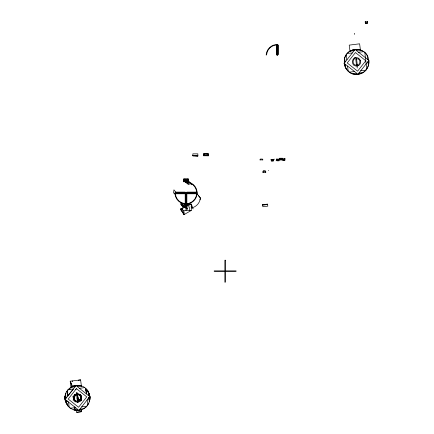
<?xml version="1.0" encoding="UTF-8"?>
<svg xmlns="http://www.w3.org/2000/svg" width="434" height="434" viewBox="0 0 434 434"><rect width="100%" height="100%" fill="white"/><g stroke="black" fill="none" stroke-linecap="round" stroke-linejoin="round"><path stroke-width="0.65" d="M278.107 45.158L278.102 54.755L278.102 44.946M88.541 394.642L88.617 392.287C81.825 378.302 60.369 387.958 65.746 402.172M75.06 395.542L75.109 395.135M67.482 392.862L67.628 390.312L68.344 389.499L73.308 389.038L76.042 385.582L80.214 385.772L81.717 386.211L81.576 386.602M174.956 192.528L175.021 194.334A11.1 11.1 0 0 0 185.334 204.018L189.457 203.497A11.1 11.1 0 0 0 197.041 194.334L197.041 191.551A11.1 11.1 0 0 0 186.728 181.868L185.199 181.884L185.199 182.307M266.199 55.167L266.264 54.196A11.1 11.1 0 0 1 273.843 45.033L276.854 44.512L276.854 55.167M266.644 54.755L266.677 54.245A10.682 10.682 0 0 1 273.973 45.429L276.442 44.946L276.442 54.755M75.847 400.897L74.686 399.817L74.209 395.363L73.438 396.877L73.568 399.432L74.409 400.804L76.162 401.938L78.391 402.074L77.512 394.593C80.567 394.533 81.473 398.352 80.952 400.696L80.729 397.783M73.324 397.539L73.796 399.947L73.037 400.056M80.952 400.696L81.69 397.994L81.191 395.971L79.313 394.18L77.03 393.795L77.507 397.956L76.856 392.493L77.04 393.795L76.899 392.786M81.673 409.696L78.945 410.336L65.111 399.41L65.165 396.009L65.366 397.278M81.679 406.886L86.778 406.273L88.954 402.915L89.865 399.475L88.905 397.739L89.881 396.508L89.241 393.725L87.814 390.936L88.075 392.168M87.739 405.058L87.142 399.969L88.905 397.739L89.827 399.909C90.695 396.915 88.276 393.112 89.247 393.752M74.122 395.461L75.738 394.148L75.082 395.238L75.407 396.117M80.198 394.75L80.594 397.593L80.198 394.75L79.775 394.435L79.59 395.325M182.714 204.886L182.172 203.709L180.783 203.709L180.712 204.24L182.356 206.296M88.422 403.067L88.243 404.309L86.328 406.783L83.854 408.703L81.239 409.853M191.389 207.962L192.739 207.615A11.1 11.1 0 0 0 200.058 199.824L200.356 197.893L197.074 193.776L186.864 193.776L186.864 204.002L187.683 205.032M200.058 199.824L200.356 197.893L198.3 195.604M352.75 49.975C337.549 54.169 344.466 79.552 360.687 73.606M75.071 395.434L75.131 395.027M80.751 398.83L78.733 401.971L80.529 400.859L81.549 399.041L81.191 395.971L80.578 395.114L80.686 397.392M66.033 393.003L65.507 394.479L65.642 395.727M89.485 401.439L89.377 401.732L88.905 397.739L89.485 401.439L89.013 398.634M359.992 73.856C370.603 71.36 372.068 55.178 362.168 50.745A12.488 12.488 0 0 0 360.73 50.116L358.961 49.644M65.507 394.479L65.61 394.186L66.082 398.184M180.783 209.356L182.714 209.302M75.738 394.148L74.849 394.701C74.919 396.595 73.379 398.613 74.409 400.804L74.789 401.168M74.784 395.954L74.371 396.692L74.751 399.915M80.621 399.231L80.306 399.806M358.142 65.588L357.746 65.881L358.24 65.453A2.609 2.609 0 0 0 358.847 64.303L359.444 63.521A3.374 3.374 0 0 0 359.878 61.899L359.65 60.657A3.374 3.374 0 0 0 358.674 59.284L356.526 58.503L357.404 65.979L355.685 65.984A4.188 4.188 0 0 1 354.236 65.388L353.916 65.165M81.424 410.027L81.755 409.202L81.391 409.761L81.63 411.676L76.677 412.3L76.438 410.39L73.27 409.707L70.482 408.286L68.143 406.229L66.375 403.631L65.067 399.139M66.744 391.609L67.628 390.312L67.845 395.954L73.308 389.038L65.111 399.41L65.165 396.009L65.339 397.864M75.711 389.531L76.427 388.642L86.784 396.871L78.587 407.255L68.203 399.047L76.389 388.658M74.621 406.94L75.511 407.624L70.416 408.237L69.771 407.738M75.494 407.629L74.599 408.736L75.511 407.624M354.486 71.539L349.43 72.147M74.773 410.141L78.945 410.336L89.881 396.508L89.925 396.779L76.042 385.582L75.104 386.77L71.133 387.215L70.487 387.654M355.055 49.492L344.119 63.321L357.958 74.247L368.889 60.418L355.055 49.492L354.111 50.68L349.988 51.234L349.218 45.12L359.623 43.812L360.41 50.029L357.676 49.438L355.424 49.454M353.471 58.97L352.847 59.816A4.188 4.188 0 0 0 352.359 61.313L352.809 63.858A4.188 4.188 0 0 0 353.808 65.073M358.788 58.357A4.188 4.188 0 0 0 357.334 57.765L355.609 57.755L356.488 65.236C354.676 65.279 353.086 63.635 353.135 61.84A3.374 3.374 0 0 1 353.558 60.212L354.073 59.366A1.752 1.752 0 0 1 354.757 58.047A4.188 4.188 0 0 0 353.488 58.975M80.865 397.989L80.865 400.457L80.138 401.217M67.785 390.128L69.841 388.099L70.096 388.425M366.372 69.516L365.791 70.178L360.687 70.791M358.055 65.675L359.151 65.127L360.166 63.923A4.188 4.188 0 0 0 360.665 62.431L360.421 60.359L358.788 58.346M185.611 204.013L185.611 193.358L186.446 192.528L197.101 192.528M75.082 395.238L74.849 394.701L74.409 395.119L74.556 396.307M86.328 406.783L83.854 408.703M74.442 394.967L75.06 394.549M73.606 396.378L72.668 396.958L73.438 396.877M182.714 209.693L180.783 209.693L181.417 209.356M182.85 208.716L180.783 209.221L180.783 209.763L184.065 214.586L191.275 210.468L191.275 203.985L189.886 203.985L189.886 204.815L186.815 205.401L184.103 204.815L186.653 208.249M180.783 209.633L182.426 208.732M72.25 386.645L71.133 387.215L74.285 385.907M180.783 209.568L182.996 208.819M187.173 208.814L186.029 205.401L191.345 204.24L193.168 208.933L191.117 206.362M73.313 386.222L73.737 386.065L71.133 387.215L72.532 386.504L70.205 381.209L80.615 379.902L81.397 386.119M73.281 386.233L73.737 386.065L73.156 386.276M344.515 58.378A12.488 12.488 0 0 1 350.146 51.12L353.688 49.731M352.169 50.187L354.551 49.541L358.544 49.579M360.844 73.552L361.468 73.324M81.397 409.799L81.831 409.642L79.449 410.287L76.438 410.407M183.533 180.723L188.524 184.602L185.649 180.994M265.293 204.729L267.577 204.202L267.816 206.128L262.863 206.752L262.586 204.55L267.577 204.202M353.298 49.818L354.551 49.541M74.008 385.967L76.042 385.582M77.181 410.542L78.011 410.428M188.031 203.432L186.864 203.584L187.955 205.098M262.657 205.098L267.61 204.474M80.615 379.902L78.565 380.162L78.608 380.51M76.677 412.3L81.63 411.676M356.743 73.286L352.739 73.747M358.918 73.031L362.927 72.57M73.726 409.842L77.729 409.376M79.905 409.126L83.919 408.66M360.274 49.991L356.254 50.442M77.247 386.531L81.267 386.081M347.357 53.404L352.321 52.948M358.511 52.221L363.692 51.673M68.344 389.499L70.096 389.309M79.503 388.311L84.511 387.633M195.175 155.556L192.848 155.795L192.848 153.853L197.839 153.853L197.839 156.072L192.848 155.795L197.839 156.072M76.411 385.544L77.1 385.484M76.97 393.508L77.019 393.795M267.577 204.224L262.586 204.55L262.619 204.821L265.744 204.712M356.059 57.706L354.415 57.413M365.368 23.143L367.424 23.143M203.47 154.113L208.461 154.113M203.47 155.22L208.461 155.22M208.461 155.459L203.47 155.459L208.461 155.779L208.461 153.555L203.47 153.555L203.47 155.779L208.461 155.779M192.848 155.513L197.839 155.513M260.367 159.598L259.809 159.875L262.971 159.875L262.418 159.598M280.006 159.69L282.062 159.69M282.789 160.168L284.84 160.168M277.038 160.537L279.089 160.537M271.277 160.792L273.328 160.792M263.199 170.643L265.255 170.643L265.255 172.309M265.255 171.614L263.199 171.614L263.199 172.309M263.199 171.75L262.646 171.75L262.646 172.309L265.809 172.309L265.809 171.75L265.255 171.75M183.533 179.372L188.524 179.372M183.533 180.484L188.524 180.484M183.533 181.314L188.524 181.314M175.401 192.11L185.199 192.11M186.864 192.11L197.074 192.11M175.624 192.528L185.611 192.528L186.446 193.358L197.101 193.358M175.624 193.358L185.611 193.358M189.886 204.815L182.172 204.815L182.172 203.709M180.783 208.32L182.714 208.32M180.783 208.732L182.714 208.732M191.275 210.468L182.714 210.468L182.714 206.861L189.343 206.861L189.343 210.468M77.192 402.144L77.719 402.15M356.797 49.411L357.676 49.438M194.73 155.513L197.839 155.795M186.728 181.868L188.106 182.041M186.864 181.884L186.864 182.307L188.031 182.454A10.682 10.682 0 0 1 196.624 191.606L196.656 192.11M185.199 203.584L184.027 203.432A10.682 10.682 0 0 1 175.434 194.28L175.401 193.776L185.199 193.776L185.199 204.137M183.951 203.844L185.334 204.018M77.876 393.784L78.315 393.844M77.496 397.962L76.997 393.801L76.596 393.85L77.474 401.325L75.532 400.696M77.176 401.314L77.474 401.325L77.274 399.616M78.662 385.528L78.983 385.582M78.831 385.555L79.536 385.669M74.93 410.097L76.227 410.374M74.86 410.087L76.058 410.347M188.524 180.723L191.649 184.797L187.298 180.913M78.565 394.761L79.324 395.13M360.73 50.122L362.39 50.87M70.449 408.264L71.051 408.622M186.24 208.559L187 209.107M175.477 194.405L173.546 192.946L173.936 189.837L176.399 192.929M184.103 206.861L186.913 209.02M185.014 207.224L182.172 204.815L184.884 207.311M85.748 388.593L86.42 393.774L85.748 388.593L86.057 390.676M69.201 407.287L68.567 402.155L66.342 400.387L66.814 404.374M68.154 406.24L67.237 403.3M197.481 194.692L196.656 193.776L196.624 194.28A10.682 10.682 0 0 1 189.332 203.101M186.441 181L189.311 184.602M188.106 203.844L188.931 204.875M180.783 203.709L182.606 206.307M180.864 209.693L184.065 214.586L184.065 211.488M74.686 399.817L73.834 395.906L74.409 400.804L73.986 397.012M79.53 399.855L79.834 400.387M183.115 206.6L183.75 207.794M73.796 399.947L73.335 397.398M65.572 400.338L66.375 403.631M72.288 386.629L70.205 381.209L70.975 387.323M186.029 205.401L187.379 209.231M73.422 398.965L73.297 397.924L73.558 399.394M360.448 60.44L360.578 60.863M81.435 396.53L81.57 396.953M182.964 210.468L184.065 214.586M74.952 395.168L75.066 395.624L74.849 394.701M87.814 390.936L88.118 392.217M73.324 398.45L73.308 398.135M80.8 397.332L80.86 397.815M74.219 398.77L74.301 399.698M81.191 395.971L81.652 398.521M77.447 401.097L77.55 401.738M77.54 394.826L77.442 394.18M81.614 397.213L81.663 397.522M79.775 394.435L79.975 395.672M89.241 393.725L89.447 395.048M89.659 396.367L89.974 398.347L89.881 396.508M88.818 393.557L88.617 392.287L88.65 395.537L88.178 391.549M89.626 398.634L89.827 399.909M77.42 400.87L77.621 402.15M78.391 402.074L77.268 393.768L78.218 400.604L77.366 393.768L77.567 395.059M77.252 399.416L77.192 398.927M77.057 397.777L77.192 398.906M74.317 397.707L74.398 398.325M80.849 397.69L81.006 398.911M73.992 397.126L74.138 398.233M77.366 393.768L77.854 397.511L77.512 394.593M347.574 66.049L348.171 71.154M81.153 400.012L80.713 396.34L80.822 397.452M356.433 64.78L356.488 65.236M367.191 55.46L367.658 59.442M367.918 61.644L368.39 65.642M356.526 58.503L356.602 59.138M345.095 62.089L344.623 58.096M345.356 64.297L345.822 68.284M73.319 397.598L73.52 399.285M364.837 52.579L366.746 68.963M357.404 65.979L357.231 64.514M356.992 66.028L357.231 68.062M346.261 54.776L346.853 59.865M80.914 395.52L81.38 399.54L80.578 395.114L81.001 398.792M67.248 390.866L67.845 395.954M74.279 399.578L74.133 398.119M89.675 395.233L89.974 398.347M65.019 397.571L65.312 400.685M80.838 398.412L80.865 400.457M367.424 21.7L367.424 23.42L365.368 23.42L365.368 21.7M354.442 33.282L354.442 34.395M284.84 158.725L284.84 160.444L282.789 160.444L282.789 158.725M282.062 158.247L282.062 159.967L280.006 159.967L280.006 158.247M279.089 159.099L279.089 160.819L277.038 160.819L277.038 159.099M277.689 44.512L277.689 55.167M277.272 44.512L277.272 55.585M276.377 159.056L276.181 160.781M274.131 159.056L274.131 159.669M273.328 159.349L273.328 161.068L271.277 161.068L271.277 159.349M268.418 170.367L268.418 170.643M262.418 159.875L262.418 159.045L260.367 159.045L260.367 159.875M207.078 153.555L207.078 155.22M204.859 153.555L204.859 155.22M188.524 181.591L188.524 178.819L183.533 178.819L183.533 181.873M187.141 178.819L187.141 180.484M186.446 193.358L186.446 204.013M186.029 180.484L186.029 181.868M186.029 208.222L186.029 210.468M184.922 178.819L184.922 180.484M368.938 60.689A12.488 12.488 0 0 1 357.687 74.295A12.488 12.488 0 0 1 344.075 63.049M363.524 51.538A12.488 12.488 0 0 1 367.625 56.187M358.218 65.491A0.966 0.966 0 0 1 357.958 65.751M65.116 396.524L65.105 398.005L65.116 396.524M86.849 389.694L86.637 391.739L86.849 389.694M365.791 60.782L357.594 71.165L347.216 62.957L355.435 52.547L365.791 60.782M80.203 399.969L79.221 399.334L80.203 399.964M78.711 410.358L77.474 410.515L78.711 410.358M367.62 21.7L365.178 21.7L365.178 22.313L367.62 22.313L367.62 21.7M282.474 158.247L279.594 158.247L279.594 158.86L282.474 158.86L282.474 158.247M284.954 158.725L282.675 158.725L282.675 159.338L284.954 159.338L284.954 158.725M279.453 159.099L276.621 159.099L276.621 159.707L279.453 159.707L279.453 159.099M273.604 159.349L270.995 159.349L270.995 159.962L273.604 159.962L273.604 159.349M225.414 260.21L224.861 260.21L224.861 270.865L214.206 270.865L214.206 271.418L224.861 271.418L224.861 282.209L225.414 282.209L225.414 271.418L236.069 271.418L236.069 270.865L225.414 270.865L225.414 260.21M75.917 401.841L75.218 401.58L75.917 401.841M72.299 381.302L72.256 380.954L72.304 381.312"/></g></svg>
